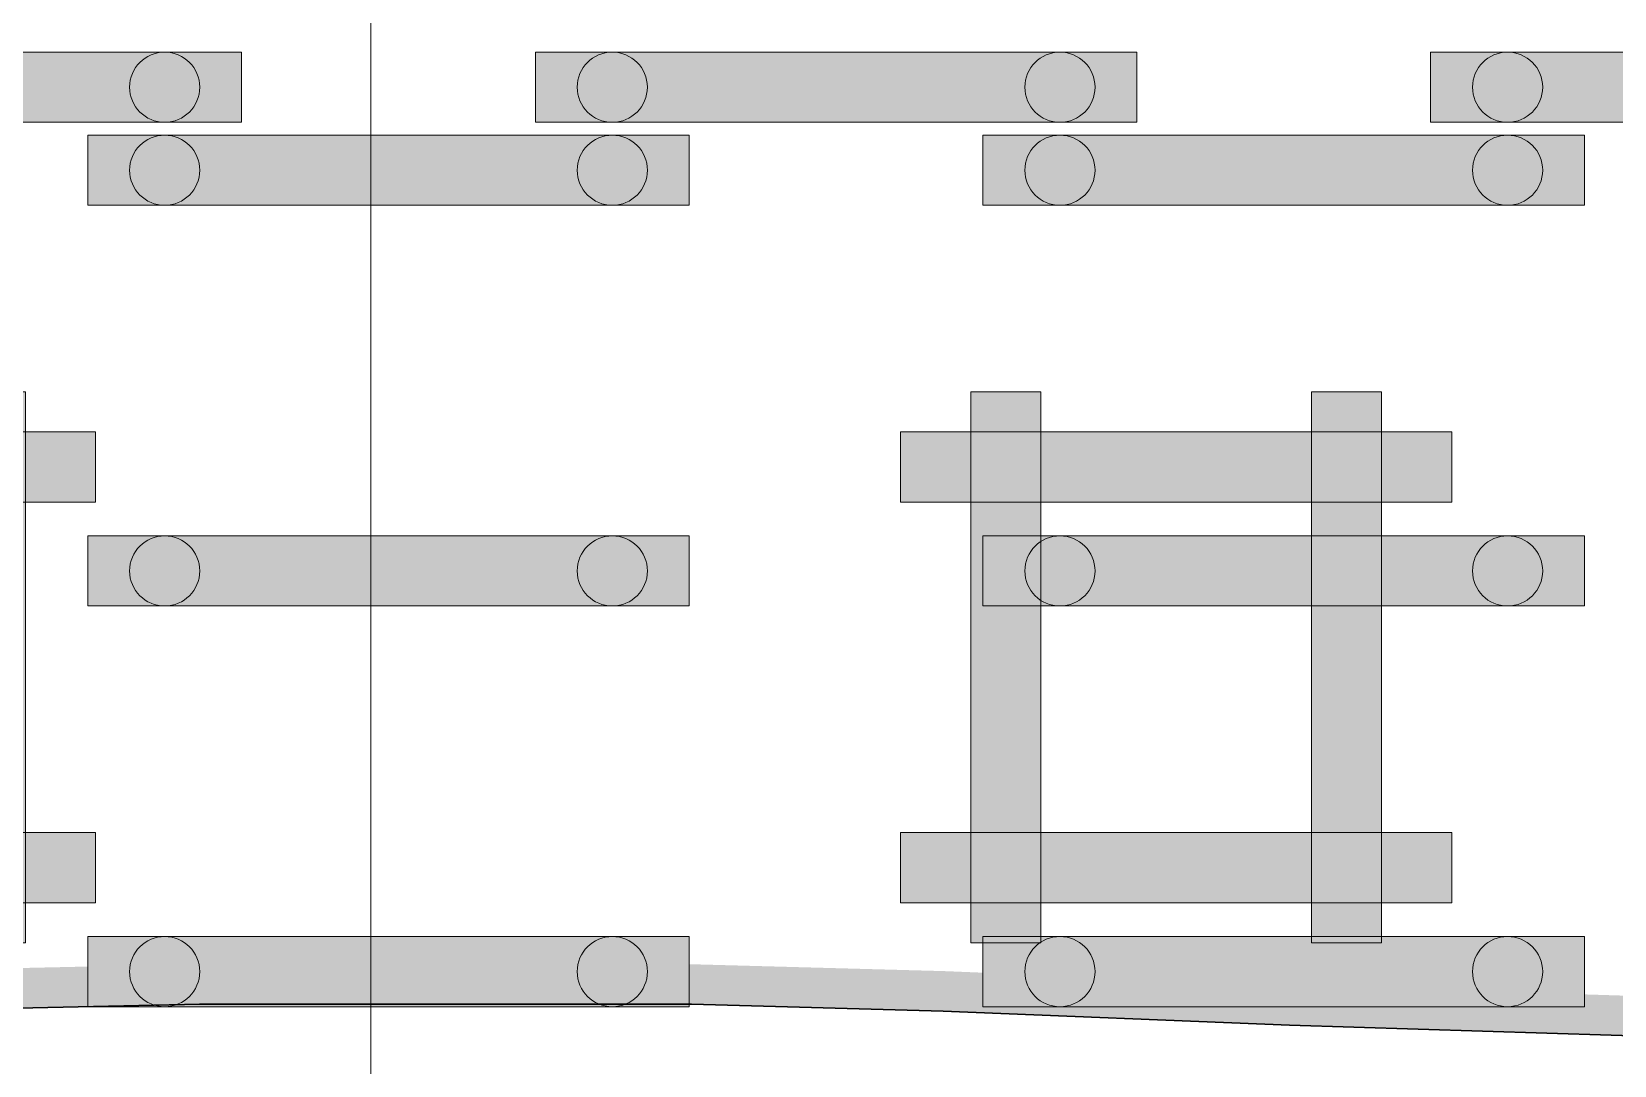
# Model space of a CAD drawing. Header units: inches. Extents: x 523 to 1492, y 69 to 539.
# Drawn here: x 890.84 to 922.42, y 446.07 to 466.71 of the extents above; entities that cross this region are included whole.
import ezdxf

# ---------------------------------------------------------------- set-up
doc = ezdxf.new("R2010")
doc.units = ezdxf.units.IN
doc.header["$MEASUREMENT"] = 0

# ---------------------------------------------------------------- blocks, each defined once
blk = doc.blocks.new('Руд.стойка 0.14 - 1.1')
at = {"linetype": 'ByBlock', "lineweight": 15}
blk.add_hatch(color=252, dxfattribs=at).paths.add_polyline_path([(2005.719, -1382.257), (2007.119, -1382.257), (2007.119, -1393.257), (2005.719, -1393.257)])
at = {"color": 7, "linetype": 'ByBlock', "lineweight": 15}
for p, q in [((2006.419, -1393.257), (2007.119, -1393.257)), ((2007.119, -1393.257), (2006.419, -1393.257))]:
    blk.add_line(p, q, dxfattribs=at)
blk.add_lwpolyline([(2005.719, -1382.257), (2007.119, -1382.257), (2007.119, -1393.257), (2005.719, -1393.257), (2005.719, -1382.257)], dxfattribs=at)
blk = doc.blocks.new('Костер 1.1х1.1м')
at = {"color": 7, "linetype": 'ByBlock', "lineweight": 15, "xscale": -1}
blk.add_blockref('Руд.стойка 0.14 - 1.1', (3966.368, -11.192), dxfattribs=at)
at = {"color": 7, "linetype": 'ByBlock', "lineweight": 15}
blk.add_blockref('Руд.стойка 0.14 - 1.1', (-39.67, -11.192), dxfattribs=at)
at = {"color": 7, "linetype": 'ByBlock', "lineweight": 15, "rotation": 90}
blk.add_blockref('Руд.стойка 0.14 - 1.1', (575.592, -3401.368), dxfattribs=at)
at = {"color": 7, "linetype": 'ByBlock', "lineweight": 15, "xscale": -1, "rotation": 90}
blk.add_blockref('Руд.стойка 0.14 - 1.1', (575.592, 603.47), dxfattribs=at)
blk = doc.blocks.new('S - 140')
at = {"linetype": 'ByBlock', "lineweight": 15}
h = blk.add_hatch(color=7, dxfattribs=at)
edge = h.paths.add_edge_path()
edge.add_arc((1417, -1396.7), 70, 0, 360)
at = {"color": 7, "linetype": 'ByBlock', "lineweight": 15}
blk.add_circle((1417, -1396.7), 70, dxfattribs=at)
blk = doc.blocks.new('2 стойки под брус')
at = {"linetype": 'ByBlock', "lineweight": 15}
blk.add_hatch(color=254, dxfattribs=at).paths.add_polyline_path([(1908.082, -1350.965), (1908.082, -1349.565), (1920.082, -1349.565), (1920.082, -1350.965)])
at = {"color": 7, "linetype": 'ByBlock', "lineweight": 15}
blk.add_lwpolyline([(1908.082, -1350.965), (1908.082, -1349.565), (1920.082, -1349.565), (1920.082, -1350.965), (1908.082, -1350.965)], dxfattribs=at)
at = {"color": 7, "linetype": 'ByBlock', "lineweight": 15, "xscale": 0.009999999999990905, "yscale": 0.009999999999990905, "zscale": 0.009999999999990905}
for p in [(1895.447, -1336.298), (1904.379, -1336.298)]:
    blk.add_blockref('S - 140', p, dxfattribs=at)

msp = doc.modelspace()

# ---------------------------------------------------------------- hatches: boundary and pattern name
at = {"linetype": 'ByBlock', "lineweight": 15}
h = msp.add_hatch(dxfattribs=at)
h.set_pattern_fill('ANSI38', scale=0.25, style=0)
h.set_pattern_definition([(45, (-1096.8248, 5103.3951), (-0.56126601, 0.56126601), []), (135, (-1096.8248, 5103.3951), (-1.68379802, 0.56126601), [1.984375, -1.190625])])
h.paths.add_polyline_path([(940.321, 447.576), (940.335, 446.776), (933.157, 446.65), (928.836, 446.604), (923.637, 446.628), (915.931, 446.867), (909.021, 447.149), (904.002, 447.286), (894.183, 447.289), (886.32, 447.116), (881.553, 446.98), (873.506, 446.792), (868.626, 446.75), (861.19, 446.788), (855.764, 446.869), (844.806, 447.082), (832.319, 447.233), (826.84, 447.225), (808.646, 446.967), (796.65, 446.72), (784.568, 446.464), (775.145, 446.464), (770.676, 446.637), (770.09, 445.614), (769.872, 443.997), (770.063, 440.583), (770.416, 437.618), (770.652, 434.373), (770.638, 431.876), (770.502, 428.578), (770.483, 426.684), (770.299, 425.952), (769.705, 425.539), (768.657, 425.358), (765.923, 425.45), (763.853, 425.58), (761.453, 425.748), (761.466, 424.581), (761.627, 422.971), (761.904, 420.476), (762.022, 417.183), (761.901, 414.739), (761.529, 412.035), (761.051, 409.091), (760.933, 407.175), (761.056, 405.444), (761.351, 404.484), (762.129, 403.839), (762.945, 403.697), (765.287, 403.824), (767.322, 403.933), (772.708, 404.044), (778.565, 404.116), (784.032, 404.116), (796.282, 404.116), (809.757, 403.873), (819.847, 403.695), (827.33, 403.578), (833.927, 403.507), (841.148, 403.488), (854.619, 403.654), (860.337, 403.768), (868.564, 403.912), (875.462, 403.971), (880.948, 403.95), (890.642, 403.739), (898.9, 403.513), (907.583, 403.396), (914.004, 403.455), (922.049, 403.733), (924.783, 403.848), (928.822, 403.999), (933.208, 404.102), (940.335, 404.096), (940.334, 403.296), (933.217, 403.302), (928.847, 403.2), (924.815, 403.048), (922.079, 402.933), (914.021, 402.655), (907.582, 402.596), (898.884, 402.713), (890.622, 402.939), (880.937, 403.15), (875.464, 403.171), (868.575, 403.112), (860.352, 402.968), (854.632, 402.855), (841.152, 402.688), (833.922, 402.707), (827.319, 402.778), (819.834, 402.895), (809.742, 403.073), (796.274, 403.316), (784.032, 403.316), (778.57, 403.316), (772.722, 403.244), (767.351, 403.133), (765.33, 403.026), (762.898, 402.893), (761.783, 403.087), (760.656, 404.02), (760.265, 405.296), (760.131, 407.171), (760.255, 409.18), (760.738, 412.154), (761.103, 414.813), (761.221, 417.189), (761.105, 420.418), (760.831, 422.888), (760.666, 424.537), (760.644, 426.607), (763.906, 426.378), (765.962, 426.249), (768.601, 426.161), (769.394, 426.297), (769.596, 426.438), (769.684, 426.787), (769.703, 428.598), (769.838, 431.895), (769.852, 434.346), (769.62, 437.542), (769.266, 440.513), (769.069, 444.028), (769.318, 445.876), (770.222, 447.455), (775.161, 447.264), (784.559, 447.264), (796.633, 447.52), (808.632, 447.767), (826.834, 448.025), (832.324, 448.033), (844.818, 447.882), (855.778, 447.669), (861.198, 447.588), (868.625, 447.55), (873.493, 447.592), (881.533, 447.78), (886.3, 447.916), (894.174, 448.089), (904.013, 448.086), (909.048, 447.949), (915.959, 447.667), (923.652, 447.427), (928.834, 447.404), (933.145, 447.449)])

# ---------------------------------------------------------------- linework, layer by layer
at = {"color": 252, "linetype": 'ByBlock', "lineweight": 15}
msp.add_line((897.606, 69.4), (897.606, 538.961), dxfattribs=at)
at = {"color": 7, "linetype": 'ByBlock', "lineweight": 30}
msp.add_lwpolyline([(949.259, 446.933), (933.157, 446.65), (928.836, 446.604), (923.637, 446.628), (915.931, 446.867), (909.021, 447.149), (904.002, 447.286), (894.183, 447.289), (886.32, 447.116), (881.553, 446.98), (873.506, 446.792), (868.626, 446.75), (861.19, 446.788), (855.764, 446.869), (844.806, 447.082), (832.319, 447.233), (826.84, 447.225), (808.646, 446.967), (796.65, 446.72)], dxfattribs=at)

# ---------------------------------------------------------------- block references
at = {"color": 7, "linetype": 'ByBlock', "lineweight": 15}
for name, p in [('2 стойки под брус', (-1025.059, 1815.862)), ('2 стойки под брус', (-1007.196, 1815.862)), ('2 стойки под брус', (-989.332, 1815.862)), ('Костер 1.1х1.1м', (-1076.736, 1852.963)), ('Костер 1.1х1.1м', (-1049.677, 1852.963))]:
    msp.add_blockref(name, p, dxfattribs=at)
at = {"color": 7, "linetype": 'ByBlock', "lineweight": 15, "xscale": -1, "rotation": 180}
for p in [(-1016.127, -886.326), (-998.264, -886.326), (-1016.127, -894.326), (-998.264, -894.326), (-1016.127, -902.326), (-998.264, -902.326)]:
    msp.add_blockref('2 стойки под брус', p, dxfattribs=at)

doc.saveas('drawing.dxf')
